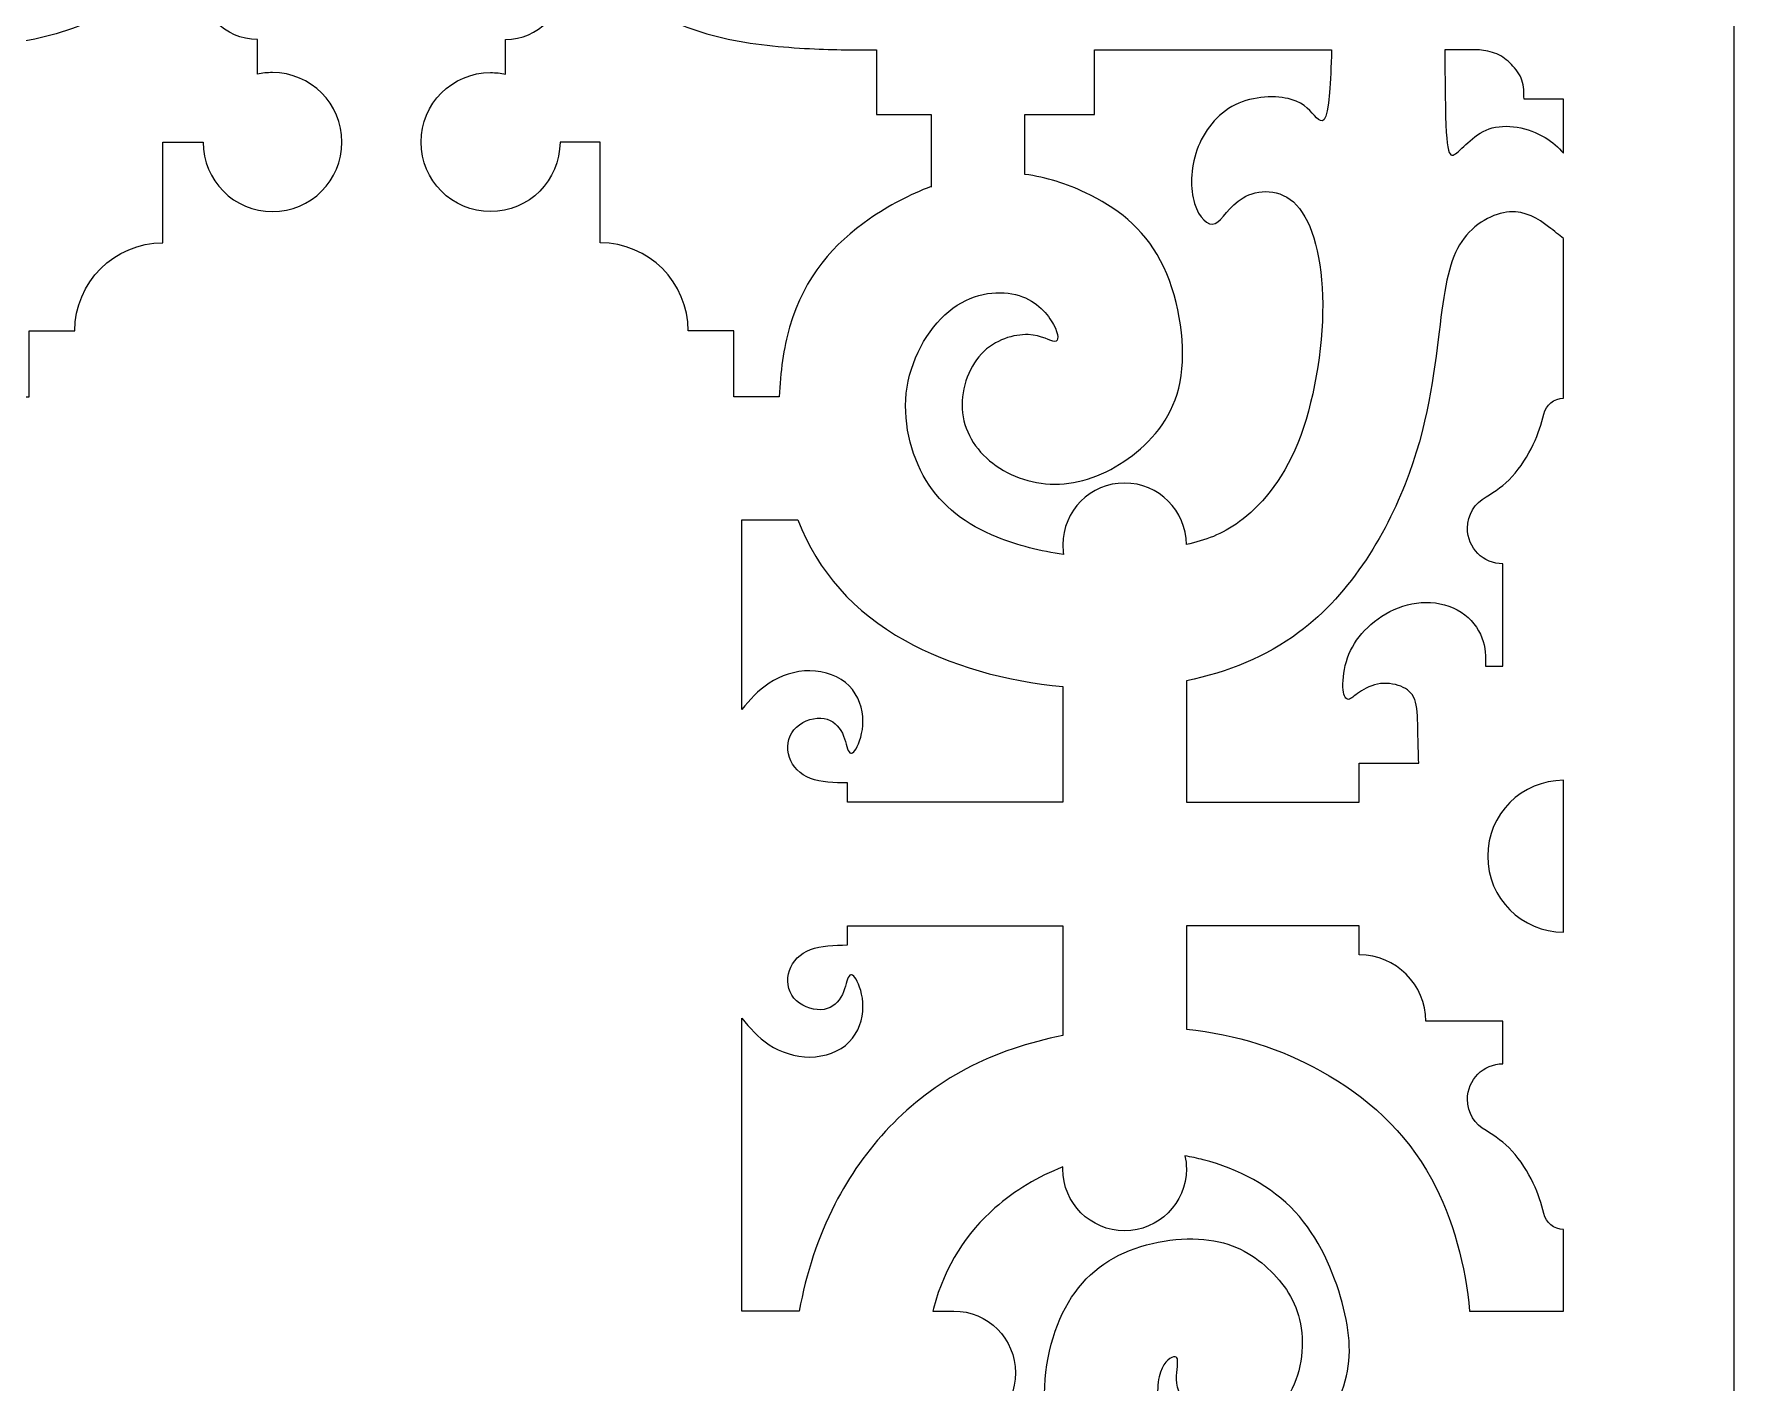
# Model space of a CAD drawing. Header units: millimetres. Extents: x -77 to 114, y -14 to 198.
# Drawn here: x -52.93 to -12.26, y 48.81 to 81.08 of the extents above; entities that cross this region are included whole.
import ezdxf

# ---------------------------------------------------------------- set-up
doc = ezdxf.new("R2010")
doc.units = ezdxf.units.MM
doc.header["$MEASUREMENT"] = 0
doc.layers.add('Default', color=7, linetype='Continuous')

msp = doc.modelspace()

# ---------------------------------------------------------------- linework, layer by layer
at = {"layer": 'Default', "lineweight": 9}
for points, knots in [([(-51.98, 3.963), (-51.98, 3.963), (-76.979, 3.963), (-76.979, 3.963), (-76.979, 3.963), (-76.979, 3.963), (-76.979, 96.287), (-76.979, 96.287), (-76.979, 96.287), (-76.979, 96.287), (-74.644, 96.287), (-74.644, 96.287), (-74.644, 96.287), (-73.848, 100.994), (-70.379, 104.808), (-65.763, 106.05), (-65.763, 106.05), (-65.763, 106.05), (-65.763, 109.359), (-65.763, 109.359), (-65.763, 109.359), (-65.763, 109.359), (-44.618, 109.359), (-44.618, 109.359), (-44.618, 109.359), (-44.618, 109.359), (-23.473, 109.359), (-23.473, 109.359), (-23.473, 109.359), (-23.473, 109.359), (-23.473, 106.05), (-23.473, 106.05), (-23.473, 106.05), (-18.857, 104.808), (-15.388, 100.994), (-14.593, 96.287), (-14.593, 96.287), (-14.593, 96.287), (-12.257, 96.287), (-12.257, 96.287), (-12.257, 96.287), (-12.257, 96.287), (-12.257, 3.963), (-12.257, 3.963), (-12.257, 3.963), (-12.257, 3.963), (-37.256, 3.963), (-37.256, 3.963), (-37.256, 3.963), (-37.256, 6.588), (-38.66, 9.015), (-40.937, 10.328), (-40.937, 10.328), (-42.076, 10.985), (-43.347, 11.313), (-44.618, 11.313), (-44.618, 11.313), (-45.889, 11.313), (-47.16, 10.985), (-48.299, 10.328), (-48.299, 10.328), (-50.576, 9.015), (-51.98, 6.588), (-51.98, 3.963)], [0, 0, 0, 0, 0.058824, 0.058824, 0.058824, 0.058824, 0.117647, 0.117647, 0.117647, 0.117647, 0.176471, 0.176471, 0.176471, 0.176471, 0.235294, 0.235294, 0.235294, 0.235294, 0.294118, 0.294118, 0.294118, 0.294118, 0.352941, 0.352941, 0.352941, 0.352941, 0.411765, 0.411765, 0.411765, 0.411765, 0.470588, 0.470588, 0.470588, 0.470588, 0.529412, 0.529412, 0.529412, 0.529412, 0.588235, 0.588235, 0.588235, 0.588235, 0.647059, 0.647059, 0.647059, 0.647059, 0.705882, 0.705882, 0.705882, 0.705882, 0.764706, 0.764706, 0.764706, 0.764706, 0.823529, 0.823529, 0.823529, 0.823529, 0.882353, 0.882353, 0.882353, 0.882353, 1, 1, 1, 1]), ([(-57.77, 77.417), (-57.77, 77.417), (-57.77, 79.153), (-57.77, 79.153), (-57.77, 79.153), (-57.77, 79.153), (-56.465, 79.153), (-56.465, 79.153), (-56.465, 79.153), (-56.465, 79.153), (-56.465, 80.696), (-56.465, 80.696), (-56.465, 80.696), (-55.975, 80.696), (-55.485, 80.696), (-54.859, 80.729), (-54.859, 80.729), (-54.232, 80.762), (-53.469, 80.829), (-52.782, 80.985), (-52.782, 80.985), (-52.095, 81.141), (-51.486, 81.388), (-50.904, 81.763), (-50.904, 81.763), (-50.322, 82.139), (-49.768, 82.644), (-49.379, 83.155), (-49.379, 83.155), (-48.989, 83.666), (-48.764, 84.183), (-48.66, 84.605), (-48.66, 84.605), (-48.555, 85.026), (-48.571, 85.353), (-48.586, 85.679), (-48.586, 85.679), (-48.586, 85.679), (-47.607, 85.679), (-47.607, 85.679), (-47.607, 85.679), (-47.607, 86.179), (-47.202, 86.584), (-46.702, 86.584), (-46.702, 86.584), (-46.202, 86.584), (-45.797, 86.179), (-45.797, 85.679), (-45.797, 85.679), (-45.797, 85.179), (-46.202, 84.774), (-46.702, 84.774), (-46.702, 84.774), (-46.702, 84.774), (-47.587, 84.774), (-47.587, 84.774), (-47.587, 84.774), (-47.587, 84.774), (-47.587, 83.757), (-47.587, 83.757), (-47.587, 83.757), (-48.363, 83.758), (-48.991, 83.13), (-48.991, 82.354), (-48.991, 82.354), (-48.991, 81.579), (-48.363, 80.951), (-47.587, 80.951), (-47.587, 80.951), (-47.587, 80.951), (-47.587, 80.117), (-47.587, 80.117), (-47.587, 80.117), (-47.471, 80.143), (-47.35, 80.156), (-47.227, 80.156), (-47.227, 80.156), (-46.309, 80.156), (-45.564, 79.412), (-45.564, 78.494), (-45.564, 78.494), (-45.564, 77.576), (-46.309, 76.831), (-47.227, 76.831), (-47.227, 76.831), (-48.145, 76.831), (-48.889, 77.576), (-48.889, 78.494), (-48.889, 78.494), (-48.889, 78.494), (-49.847, 78.494), (-49.847, 78.494), (-49.847, 78.494), (-49.847, 78.494), (-49.847, 76.084), (-49.847, 76.084), (-49.847, 76.084), (-51.011, 76.084), (-51.955, 75.139), (-51.955, 73.975), (-51.955, 73.975), (-51.955, 73.975), (-53.045, 73.975), (-53.045, 73.975), (-53.045, 73.975), (-53.045, 73.975), (-53.045, 72.398), (-53.045, 72.398), (-53.045, 72.398), (-53.045, 72.398), (-54.134, 72.398), (-54.134, 72.398), (-54.134, 72.398), (-54.156, 72.994), (-54.242, 73.566), (-54.384, 74.063), (-54.384, 74.063), (-54.737, 75.297), (-55.446, 76.067), (-56.289, 76.652), (-56.289, 76.652), (-56.754, 76.974), (-57.259, 77.24), (-57.77, 77.43), (-57.77, 77.43), (-57.774, 77.432), (-57.77, 77.413), (-57.77, 77.417)], [0, 0, 0, 0, 0.030303, 0.030303, 0.030303, 0.030303, 0.060606, 0.060606, 0.060606, 0.060606, 0.090909, 0.090909, 0.090909, 0.090909, 0.121212, 0.121212, 0.121212, 0.121212, 0.151515, 0.151515, 0.151515, 0.151515, 0.181818, 0.181818, 0.181818, 0.181818, 0.212121, 0.212121, 0.212121, 0.212121, 0.242424, 0.242424, 0.242424, 0.242424, 0.272727, 0.272727, 0.272727, 0.272727, 0.30303, 0.30303, 0.30303, 0.30303, 0.333333, 0.333333, 0.333333, 0.333333, 0.363636, 0.363636, 0.363636, 0.363636, 0.393939, 0.393939, 0.393939, 0.393939, 0.424242, 0.424242, 0.424242, 0.424242, 0.454545, 0.454545, 0.454545, 0.454545, 0.484848, 0.484848, 0.484848, 0.484848, 0.515152, 0.515152, 0.515152, 0.515152, 0.545455, 0.545455, 0.545455, 0.545455, 0.575758, 0.575758, 0.575758, 0.575758, 0.606061, 0.606061, 0.606061, 0.606061, 0.636364, 0.636364, 0.636364, 0.636364, 0.666667, 0.666667, 0.666667, 0.666667, 0.69697, 0.69697, 0.69697, 0.69697, 0.727273, 0.727273, 0.727273, 0.727273, 0.757576, 0.757576, 0.757576, 0.757576, 0.787879, 0.787879, 0.787879, 0.787879, 0.818182, 0.818182, 0.818182, 0.818182, 0.848485, 0.848485, 0.848485, 0.848485, 0.878788, 0.878788, 0.878788, 0.878788, 0.909091, 0.909091, 0.909091, 0.909091, 0.939394, 0.939394, 0.939394, 0.939394, 1, 1, 1, 1]), ([(-31.466, 77.417), (-31.466, 77.417), (-31.466, 79.153), (-31.466, 79.153), (-31.466, 79.153), (-31.466, 79.153), (-32.771, 79.153), (-32.771, 79.153), (-32.771, 79.153), (-32.771, 79.153), (-32.771, 80.696), (-32.771, 80.696), (-32.771, 80.696), (-33.261, 80.696), (-33.751, 80.696), (-34.378, 80.729), (-34.378, 80.729), (-35.004, 80.762), (-35.768, 80.829), (-36.454, 80.985), (-36.454, 80.985), (-37.141, 81.141), (-37.75, 81.388), (-38.332, 81.763), (-38.332, 81.763), (-38.914, 82.139), (-39.468, 82.644), (-39.858, 83.155), (-39.858, 83.155), (-40.247, 83.666), (-40.472, 84.183), (-40.576, 84.605), (-40.576, 84.605), (-40.681, 85.026), (-40.666, 85.353), (-40.65, 85.679), (-40.65, 85.679), (-40.65, 85.679), (-41.629, 85.679), (-41.629, 85.679), (-41.629, 85.679), (-41.629, 86.179), (-42.034, 86.584), (-42.534, 86.584), (-42.534, 86.584), (-43.034, 86.584), (-43.44, 86.179), (-43.44, 85.679), (-43.44, 85.679), (-43.44, 85.179), (-43.034, 84.774), (-42.534, 84.774), (-42.534, 84.774), (-42.534, 84.774), (-41.649, 84.774), (-41.649, 84.774), (-41.649, 84.774), (-41.649, 84.774), (-41.649, 83.757), (-41.649, 83.757), (-41.649, 83.757), (-40.874, 83.758), (-40.245, 83.13), (-40.245, 82.354), (-40.245, 82.354), (-40.245, 81.579), (-40.874, 80.951), (-41.649, 80.951), (-41.649, 80.951), (-41.649, 80.951), (-41.649, 80.117), (-41.649, 80.117), (-41.649, 80.117), (-41.765, 80.143), (-41.886, 80.156), (-42.01, 80.156), (-42.01, 80.156), (-42.928, 80.156), (-43.672, 79.412), (-43.672, 78.494), (-43.672, 78.494), (-43.672, 77.576), (-42.928, 76.831), (-42.01, 76.831), (-42.01, 76.831), (-41.091, 76.831), (-40.347, 77.576), (-40.347, 78.494), (-40.347, 78.494), (-40.347, 78.494), (-39.39, 78.494), (-39.39, 78.494), (-39.39, 78.494), (-39.39, 78.494), (-39.39, 76.084), (-39.39, 76.084), (-39.39, 76.084), (-38.225, 76.084), (-37.281, 75.139), (-37.281, 73.975), (-37.281, 73.975), (-37.281, 73.975), (-36.191, 73.975), (-36.191, 73.975), (-36.191, 73.975), (-36.191, 73.975), (-36.191, 72.398), (-36.191, 72.398), (-36.191, 72.398), (-36.191, 72.398), (-35.102, 72.398), (-35.102, 72.398), (-35.102, 72.398), (-35.08, 72.994), (-34.995, 73.566), (-34.853, 74.063), (-34.853, 74.063), (-34.499, 75.297), (-33.79, 76.067), (-32.947, 76.652), (-32.947, 76.652), (-32.483, 76.974), (-31.977, 77.24), (-31.466, 77.43), (-31.466, 77.43), (-31.462, 77.432), (-31.466, 77.413), (-31.466, 77.417)], [0, 0, 0, 0, 0.030303, 0.030303, 0.030303, 0.030303, 0.060606, 0.060606, 0.060606, 0.060606, 0.090909, 0.090909, 0.090909, 0.090909, 0.121212, 0.121212, 0.121212, 0.121212, 0.151515, 0.151515, 0.151515, 0.151515, 0.181818, 0.181818, 0.181818, 0.181818, 0.212121, 0.212121, 0.212121, 0.212121, 0.242424, 0.242424, 0.242424, 0.242424, 0.272727, 0.272727, 0.272727, 0.272727, 0.30303, 0.30303, 0.30303, 0.30303, 0.333333, 0.333333, 0.333333, 0.333333, 0.363636, 0.363636, 0.363636, 0.363636, 0.393939, 0.393939, 0.393939, 0.393939, 0.424242, 0.424242, 0.424242, 0.424242, 0.454545, 0.454545, 0.454545, 0.454545, 0.484848, 0.484848, 0.484848, 0.484848, 0.515152, 0.515152, 0.515152, 0.515152, 0.545455, 0.545455, 0.545455, 0.545455, 0.575758, 0.575758, 0.575758, 0.575758, 0.606061, 0.606061, 0.606061, 0.606061, 0.636364, 0.636364, 0.636364, 0.636364, 0.666667, 0.666667, 0.666667, 0.666667, 0.69697, 0.69697, 0.69697, 0.69697, 0.727273, 0.727273, 0.727273, 0.727273, 0.757576, 0.757576, 0.757576, 0.757576, 0.787879, 0.787879, 0.787879, 0.787879, 0.818182, 0.818182, 0.818182, 0.818182, 0.848485, 0.848485, 0.848485, 0.848485, 0.878788, 0.878788, 0.878788, 0.878788, 0.909091, 0.909091, 0.909091, 0.909091, 0.939394, 0.939394, 0.939394, 0.939394, 1, 1, 1, 1]), ([(-21.888, 80.696), (-21.888, 80.696), (-27.562, 80.696), (-27.562, 80.696), (-27.562, 80.696), (-27.562, 80.696), (-27.562, 79.153), (-27.562, 79.153), (-27.562, 79.153), (-27.562, 79.153), (-29.222, 79.153), (-29.222, 79.153), (-29.222, 79.153), (-29.222, 79.153), (-29.222, 77.721), (-29.222, 77.721), (-29.222, 77.721), (-28.708, 77.653), (-28.225, 77.493), (-27.775, 77.282), (-27.775, 77.282), (-27.043, 76.937), (-26.396, 76.452), (-25.977, 75.656), (-25.977, 75.656), (-25.559, 74.86), (-25.367, 73.752), (-25.486, 72.912), (-25.486, 72.912), (-25.604, 72.072), (-26.033, 71.5), (-26.553, 71.075), (-26.553, 71.075), (-27.073, 70.651), (-27.686, 70.372), (-28.285, 70.32), (-28.285, 70.32), (-28.883, 70.267), (-29.468, 70.439), (-29.912, 70.75), (-29.912, 70.75), (-30.355, 71.061), (-30.657, 71.511), (-30.716, 72.015), (-30.716, 72.015), (-30.774, 72.52), (-30.589, 73.081), (-30.266, 73.425), (-30.266, 73.425), (-29.943, 73.77), (-29.48, 73.9), (-29.148, 73.887), (-29.148, 73.887), (-28.816, 73.875), (-28.612, 73.721), (-28.511, 73.724), (-28.511, 73.724), (-28.409, 73.727), (-28.409, 73.887), (-28.538, 74.127), (-28.538, 74.127), (-28.668, 74.367), (-28.927, 74.688), (-29.364, 74.823), (-29.364, 74.823), (-29.801, 74.959), (-30.417, 74.909), (-30.946, 74.521), (-30.946, 74.521), (-31.475, 74.134), (-31.919, 73.407), (-32.042, 72.631), (-32.042, 72.631), (-32.165, 71.855), (-31.968, 71.03), (-31.586, 70.402), (-31.586, 70.402), (-31.205, 69.774), (-30.638, 69.343), (-29.887, 69.041), (-29.887, 69.041), (-29.404, 68.847), (-28.844, 68.707), (-28.298, 68.629), (-28.298, 68.629), (-28.309, 68.704), (-28.316, 68.781), (-28.316, 68.86), (-28.316, 68.86), (-28.316, 69.676), (-27.654, 70.337), (-26.838, 70.337), (-26.838, 70.337), (-26.023, 70.337), (-25.362, 69.678), (-25.36, 68.864), (-25.36, 68.864), (-24.898, 68.98), (-24.524, 69.094), (-24.09, 69.415), (-24.09, 69.415), (-23.619, 69.762), (-23.077, 70.353), (-22.695, 71.295), (-22.695, 71.295), (-22.314, 72.237), (-22.092, 73.53), (-22.098, 74.614), (-22.098, 74.614), (-22.104, 75.697), (-22.338, 76.572), (-22.726, 76.988), (-22.726, 76.988), (-23.114, 77.403), (-23.656, 77.36), (-24.001, 77.163), (-24.001, 77.163), (-24.346, 76.966), (-24.493, 76.615), (-24.672, 76.544), (-24.672, 76.544), (-24.85, 76.473), (-25.06, 76.683), (-25.165, 77.027), (-25.165, 77.027), (-25.269, 77.372), (-25.269, 77.853), (-25.109, 78.302), (-25.109, 78.302), (-24.949, 78.751), (-24.629, 79.17), (-24.192, 79.386), (-24.192, 79.386), (-23.755, 79.601), (-23.2, 79.613), (-22.855, 79.515), (-22.855, 79.515), (-22.511, 79.416), (-22.375, 79.207), (-22.246, 79.077), (-22.246, 79.077), (-22.117, 78.948), (-21.993, 78.899), (-21.932, 79.681), (-21.932, 79.681), (-21.911, 79.945), (-21.897, 80.302), (-21.888, 80.696)], [0, 0, 0, 0, 0.026316, 0.026316, 0.026316, 0.026316, 0.052632, 0.052632, 0.052632, 0.052632, 0.078947, 0.078947, 0.078947, 0.078947, 0.105263, 0.105263, 0.105263, 0.105263, 0.131579, 0.131579, 0.131579, 0.131579, 0.157895, 0.157895, 0.157895, 0.157895, 0.184211, 0.184211, 0.184211, 0.184211, 0.210526, 0.210526, 0.210526, 0.210526, 0.236842, 0.236842, 0.236842, 0.236842, 0.263158, 0.263158, 0.263158, 0.263158, 0.289474, 0.289474, 0.289474, 0.289474, 0.315789, 0.315789, 0.315789, 0.315789, 0.342105, 0.342105, 0.342105, 0.342105, 0.368421, 0.368421, 0.368421, 0.368421, 0.394737, 0.394737, 0.394737, 0.394737, 0.421053, 0.421053, 0.421053, 0.421053, 0.447368, 0.447368, 0.447368, 0.447368, 0.473684, 0.473684, 0.473684, 0.473684, 0.5, 0.5, 0.5, 0.5, 0.526316, 0.526316, 0.526316, 0.526316, 0.552632, 0.552632, 0.552632, 0.552632, 0.578947, 0.578947, 0.578947, 0.578947, 0.605263, 0.605263, 0.605263, 0.605263, 0.631579, 0.631579, 0.631579, 0.631579, 0.657895, 0.657895, 0.657895, 0.657895, 0.684211, 0.684211, 0.684211, 0.684211, 0.710526, 0.710526, 0.710526, 0.710526, 0.736842, 0.736842, 0.736842, 0.736842, 0.763158, 0.763158, 0.763158, 0.763158, 0.789474, 0.789474, 0.789474, 0.789474, 0.815789, 0.815789, 0.815789, 0.815789, 0.842105, 0.842105, 0.842105, 0.842105, 0.868421, 0.868421, 0.868421, 0.868421, 0.894737, 0.894737, 0.894737, 0.894737, 0.921053, 0.921053, 0.921053, 0.921053, 0.947368, 0.947368, 0.947368, 0.947368, 1, 1, 1, 1]), ([(-17.282, 79.523), (-17.282, 79.523), (-16.335, 79.523), (-16.335, 79.523), (-16.335, 79.523), (-16.335, 79.523), (-16.335, 78.227), (-16.335, 78.227), (-16.335, 78.227), (-16.458, 78.37), (-16.605, 78.498), (-16.775, 78.6), (-16.775, 78.6), (-17.179, 78.844), (-17.714, 78.948), (-18.117, 78.807), (-18.117, 78.807), (-18.521, 78.665), (-18.792, 78.277), (-18.952, 78.194), (-18.952, 78.194), (-19.112, 78.111), (-19.162, 78.333), (-19.174, 80.247), (-19.174, 80.247), (-19.174, 80.388), (-19.175, 80.538), (-19.176, 80.696), (-19.176, 80.696), (-19.176, 80.696), (-18.625, 80.696), (-18.625, 80.696), (-18.625, 80.696), (-18.544, 80.702), (-18.463, 80.708), (-18.344, 80.697), (-18.344, 80.697), (-18.225, 80.686), (-18.068, 80.658), (-17.934, 80.601), (-17.934, 80.601), (-17.8, 80.545), (-17.689, 80.458), (-17.584, 80.35), (-17.584, 80.35), (-17.48, 80.243), (-17.381, 80.113), (-17.332, 79.972), (-17.332, 79.972), (-17.283, 79.831), (-17.282, 79.676), (-17.282, 79.523)], [0, 0, 0, 0, 0.071429, 0.071429, 0.071429, 0.071429, 0.142857, 0.142857, 0.142857, 0.142857, 0.214286, 0.214286, 0.214286, 0.214286, 0.285714, 0.285714, 0.285714, 0.285714, 0.357143, 0.357143, 0.357143, 0.357143, 0.428571, 0.428571, 0.428571, 0.428571, 0.5, 0.5, 0.5, 0.5, 0.571429, 0.571429, 0.571429, 0.571429, 0.642857, 0.642857, 0.642857, 0.642857, 0.714286, 0.714286, 0.714286, 0.714286, 0.785714, 0.785714, 0.785714, 0.785714, 0.857143, 0.857143, 0.857143, 0.857143, 1, 1, 1, 1]), ([(-16.805, 71.988), (-16.871, 71.755), (-16.936, 71.521), (-17.06, 71.259), (-17.06, 71.259), (-17.183, 70.998), (-17.365, 70.708), (-17.563, 70.494), (-17.563, 70.494), (-17.761, 70.28), (-17.975, 70.142), (-18.189, 70.004), (-18.189, 70.004), (-18.455, 69.86), (-18.636, 69.579), (-18.636, 69.255), (-18.636, 69.255), (-18.636, 68.785), (-18.256, 68.405), (-17.786, 68.405), (-17.786, 68.405), (-17.786, 68.405), (-17.786, 65.958), (-17.786, 65.958), (-17.786, 65.958), (-17.786, 65.958), (-18.201, 65.958), (-18.201, 65.958), (-18.201, 65.958), (-18.201, 66.182), (-18.201, 66.408), (-18.287, 66.635), (-18.287, 66.635), (-18.374, 66.863), (-18.546, 67.094), (-18.785, 67.249), (-18.785, 67.249), (-19.023, 67.405), (-19.328, 67.485), (-19.628, 67.484), (-19.628, 67.484), (-19.929, 67.482), (-20.224, 67.399), (-20.489, 67.263), (-20.489, 67.263), (-20.754, 67.128), (-20.988, 66.94), (-21.165, 66.735), (-21.165, 66.735), (-21.342, 66.53), (-21.462, 66.309), (-21.533, 66.066), (-21.533, 66.066), (-21.603, 65.823), (-21.625, 65.558), (-21.61, 65.392), (-21.61, 65.392), (-21.594, 65.225), (-21.542, 65.157), (-21.48, 65.163), (-21.48, 65.163), (-21.419, 65.17), (-21.348, 65.25), (-21.22, 65.336), (-21.22, 65.336), (-21.093, 65.422), (-20.908, 65.515), (-20.716, 65.539), (-20.716, 65.539), (-20.523, 65.564), (-20.323, 65.521), (-20.174, 65.45), (-20.174, 65.45), (-20.024, 65.379), (-19.926, 65.28), (-19.876, 65.096), (-19.876, 65.096), (-19.827, 64.911), (-19.827, 64.64), (-19.822, 64.383), (-19.822, 64.383), (-19.818, 64.126), (-19.808, 63.883), (-19.799, 63.639), (-19.799, 63.639), (-19.799, 63.639), (-21.222, 63.639), (-21.222, 63.639), (-21.222, 63.639), (-21.222, 63.639), (-21.222, 62.705), (-21.222, 62.705), (-21.222, 62.705), (-21.222, 62.705), (-25.36, 62.705), (-25.36, 62.705), (-25.36, 62.705), (-25.36, 62.705), (-25.36, 65.607), (-25.36, 65.607), (-25.36, 65.607), (-24.371, 65.81), (-23.449, 66.184), (-22.674, 66.76), (-22.674, 66.76), (-21.402, 67.705), (-20.528, 69.195), (-20.029, 70.568), (-20.029, 70.568), (-19.531, 71.941), (-19.408, 73.198), (-19.291, 74.133), (-19.291, 74.133), (-19.174, 75.069), (-19.063, 75.685), (-18.773, 76.116), (-18.773, 76.116), (-18.482, 76.548), (-18.012, 76.795), (-17.628, 76.822), (-17.628, 76.822), (-17.243, 76.85), (-16.943, 76.658), (-16.692, 76.468), (-16.692, 76.468), (-16.558, 76.366), (-16.438, 76.264), (-16.335, 76.19), (-16.335, 76.19), (-16.335, 76.19), (-16.335, 72.367), (-16.335, 72.367), (-16.335, 72.367), (-16.566, 72.367), (-16.758, 72.205), (-16.805, 71.988)], [0, 0, 0, 0, 0.028571, 0.028571, 0.028571, 0.028571, 0.057143, 0.057143, 0.057143, 0.057143, 0.085714, 0.085714, 0.085714, 0.085714, 0.114286, 0.114286, 0.114286, 0.114286, 0.142857, 0.142857, 0.142857, 0.142857, 0.171429, 0.171429, 0.171429, 0.171429, 0.2, 0.2, 0.2, 0.2, 0.228571, 0.228571, 0.228571, 0.228571, 0.257143, 0.257143, 0.257143, 0.257143, 0.285714, 0.285714, 0.285714, 0.285714, 0.314286, 0.314286, 0.314286, 0.314286, 0.342857, 0.342857, 0.342857, 0.342857, 0.371429, 0.371429, 0.371429, 0.371429, 0.4, 0.4, 0.4, 0.4, 0.428571, 0.428571, 0.428571, 0.428571, 0.457143, 0.457143, 0.457143, 0.457143, 0.485714, 0.485714, 0.485714, 0.485714, 0.514286, 0.514286, 0.514286, 0.514286, 0.542857, 0.542857, 0.542857, 0.542857, 0.571429, 0.571429, 0.571429, 0.571429, 0.6, 0.6, 0.6, 0.6, 0.628571, 0.628571, 0.628571, 0.628571, 0.657143, 0.657143, 0.657143, 0.657143, 0.685714, 0.685714, 0.685714, 0.685714, 0.714286, 0.714286, 0.714286, 0.714286, 0.742857, 0.742857, 0.742857, 0.742857, 0.771429, 0.771429, 0.771429, 0.771429, 0.8, 0.8, 0.8, 0.8, 0.828571, 0.828571, 0.828571, 0.828571, 0.857143, 0.857143, 0.857143, 0.857143, 0.885714, 0.885714, 0.885714, 0.885714, 0.914286, 0.914286, 0.914286, 0.914286, 0.942857, 0.942857, 0.942857, 0.942857, 1, 1, 1, 1]), ([(-33.465, 63.165), (-33.465, 63.165), (-33.465, 62.705), (-33.465, 62.705), (-33.465, 62.705), (-33.465, 62.705), (-28.316, 62.705), (-28.316, 62.705), (-28.316, 62.705), (-28.316, 62.705), (-28.316, 65.468), (-28.316, 65.468), (-28.316, 65.468), (-29.688, 65.596), (-31.027, 65.977), (-32.091, 66.57), (-32.091, 66.57), (-33.317, 67.253), (-34.179, 68.218), (-34.655, 69.458), (-34.655, 69.458), (-34.655, 69.458), (-35.995, 69.458), (-35.995, 69.458), (-35.995, 69.458), (-35.995, 69.458), (-35.995, 64.92), (-35.995, 64.92), (-35.995, 64.92), (-35.805, 65.148), (-35.614, 65.376), (-35.343, 65.551), (-35.343, 65.551), (-35.072, 65.726), (-34.721, 65.85), (-34.367, 65.847), (-34.367, 65.847), (-34.013, 65.843), (-33.656, 65.714), (-33.428, 65.486), (-33.428, 65.486), (-33.201, 65.259), (-33.102, 64.932), (-33.099, 64.646), (-33.099, 64.646), (-33.096, 64.36), (-33.188, 64.114), (-33.265, 63.984), (-33.265, 63.984), (-33.342, 63.855), (-33.404, 63.842), (-33.45, 63.941), (-33.45, 63.941), (-33.496, 64.039), (-33.527, 64.249), (-33.626, 64.415), (-33.626, 64.415), (-33.724, 64.581), (-33.89, 64.704), (-34.109, 64.714), (-34.109, 64.714), (-34.327, 64.723), (-34.598, 64.618), (-34.749, 64.437), (-34.749, 64.437), (-34.9, 64.255), (-34.931, 63.996), (-34.857, 63.775), (-34.857, 63.775), (-34.783, 63.553), (-34.604, 63.368), (-34.355, 63.273), (-34.355, 63.273), (-34.106, 63.177), (-33.785, 63.171), (-33.465, 63.165)], [0, 0, 0, 0, 0.05, 0.05, 0.05, 0.05, 0.1, 0.1, 0.1, 0.1, 0.15, 0.15, 0.15, 0.15, 0.2, 0.2, 0.2, 0.2, 0.25, 0.25, 0.25, 0.25, 0.3, 0.3, 0.3, 0.3, 0.35, 0.35, 0.35, 0.35, 0.4, 0.4, 0.4, 0.4, 0.45, 0.45, 0.45, 0.45, 0.5, 0.5, 0.5, 0.5, 0.55, 0.55, 0.55, 0.55, 0.6, 0.6, 0.6, 0.6, 0.65, 0.65, 0.65, 0.65, 0.7, 0.7, 0.7, 0.7, 0.75, 0.75, 0.75, 0.75, 0.8, 0.8, 0.8, 0.8, 0.85, 0.85, 0.85, 0.85, 0.9, 0.9, 0.9, 0.9, 1, 1, 1, 1]), ([(-16.335, 59.597), (-17.338, 59.597), (-18.151, 60.41), (-18.151, 61.412), (-18.151, 61.412), (-18.151, 62.415), (-17.338, 63.227), (-16.335, 63.227), (-16.335, 63.227), (-16.335, 63.227), (-16.335, 59.597), (-16.335, 59.597)], [0, 0, 0, 0, 0.25, 0.25, 0.25, 0.25, 0.5, 0.5, 0.5, 0.5, 1, 1, 1, 1]), ([(-35.995, 57.534), (-35.995, 57.534), (-35.995, 50.533), (-35.995, 50.533), (-35.995, 50.533), (-35.995, 50.533), (-34.624, 50.533), (-34.624, 50.533), (-34.624, 50.533), (-34.457, 51.432), (-34.18, 52.293), (-33.771, 53.09), (-33.771, 53.09), (-33.083, 54.43), (-32.017, 55.594), (-30.626, 56.326), (-30.626, 56.326), (-29.917, 56.699), (-29.122, 56.961), (-28.316, 57.122), (-28.316, 57.122), (-28.316, 57.122), (-28.316, 59.749), (-28.316, 59.749), (-28.316, 59.749), (-28.316, 59.749), (-33.465, 59.749), (-33.465, 59.749), (-33.465, 59.749), (-33.465, 59.749), (-33.465, 59.289), (-33.465, 59.289), (-33.465, 59.289), (-33.785, 59.283), (-34.106, 59.277), (-34.355, 59.182), (-34.355, 59.182), (-34.604, 59.086), (-34.783, 58.901), (-34.857, 58.68), (-34.857, 58.68), (-34.931, 58.458), (-34.9, 58.199), (-34.749, 58.018), (-34.749, 58.018), (-34.598, 57.836), (-34.327, 57.731), (-34.109, 57.74), (-34.109, 57.74), (-33.89, 57.75), (-33.724, 57.873), (-33.626, 58.039), (-33.626, 58.039), (-33.527, 58.205), (-33.496, 58.415), (-33.45, 58.513), (-33.45, 58.513), (-33.404, 58.612), (-33.342, 58.599), (-33.265, 58.47), (-33.265, 58.47), (-33.188, 58.341), (-33.096, 58.095), (-33.099, 57.808), (-33.099, 57.808), (-33.102, 57.522), (-33.201, 57.196), (-33.428, 56.968), (-33.428, 56.968), (-33.656, 56.74), (-34.013, 56.611), (-34.367, 56.608), (-34.367, 56.608), (-34.721, 56.605), (-35.072, 56.728), (-35.343, 56.903), (-35.343, 56.903), (-35.614, 57.079), (-35.805, 57.307), (-35.995, 57.534)], [0, 0, 0, 0, 0.047619, 0.047619, 0.047619, 0.047619, 0.095238, 0.095238, 0.095238, 0.095238, 0.142857, 0.142857, 0.142857, 0.142857, 0.190476, 0.190476, 0.190476, 0.190476, 0.238095, 0.238095, 0.238095, 0.238095, 0.285714, 0.285714, 0.285714, 0.285714, 0.333333, 0.333333, 0.333333, 0.333333, 0.380952, 0.380952, 0.380952, 0.380952, 0.428571, 0.428571, 0.428571, 0.428571, 0.47619, 0.47619, 0.47619, 0.47619, 0.52381, 0.52381, 0.52381, 0.52381, 0.571429, 0.571429, 0.571429, 0.571429, 0.619048, 0.619048, 0.619048, 0.619048, 0.666667, 0.666667, 0.666667, 0.666667, 0.714286, 0.714286, 0.714286, 0.714286, 0.761905, 0.761905, 0.761905, 0.761905, 0.809524, 0.809524, 0.809524, 0.809524, 0.857143, 0.857143, 0.857143, 0.857143, 0.904762, 0.904762, 0.904762, 0.904762, 1, 1, 1, 1]), ([(-16.805, 52.864), (-16.758, 52.647), (-16.566, 52.485), (-16.335, 52.485), (-16.335, 52.485), (-16.335, 52.485), (-16.335, 50.533), (-16.335, 50.533), (-16.335, 50.533), (-16.335, 50.533), (-18.584, 50.533), (-18.584, 50.533), (-18.584, 50.533), (-18.674, 51.584), (-18.978, 52.745), (-19.494, 53.693), (-19.494, 53.693), (-20.117, 54.835), (-21.047, 55.667), (-22.149, 56.277), (-22.149, 56.277), (-23.085, 56.795), (-24.146, 57.153), (-25.36, 57.275), (-25.36, 57.275), (-25.36, 57.275), (-25.36, 59.749), (-25.36, 59.749), (-25.36, 59.749), (-25.36, 59.749), (-21.222, 59.749), (-21.222, 59.749), (-21.222, 59.749), (-21.222, 59.749), (-21.222, 59.052), (-21.222, 59.052), (-21.222, 59.052), (-20.344, 59.052), (-19.633, 58.341), (-19.633, 57.463), (-19.633, 57.463), (-19.633, 57.463), (-17.786, 57.463), (-17.786, 57.463), (-17.786, 57.463), (-17.786, 57.463), (-17.786, 56.447), (-17.786, 56.447), (-17.786, 56.447), (-18.256, 56.447), (-18.636, 56.067), (-18.636, 55.597), (-18.636, 55.597), (-18.636, 55.273), (-18.455, 54.992), (-18.189, 54.848), (-18.189, 54.848), (-17.975, 54.71), (-17.761, 54.572), (-17.563, 54.358), (-17.563, 54.358), (-17.365, 54.144), (-17.183, 53.854), (-17.06, 53.593), (-17.06, 53.593), (-16.936, 53.331), (-16.871, 53.097), (-16.805, 52.864)], [0, 0, 0, 0, 0.055556, 0.055556, 0.055556, 0.055556, 0.111111, 0.111111, 0.111111, 0.111111, 0.166667, 0.166667, 0.166667, 0.166667, 0.222222, 0.222222, 0.222222, 0.222222, 0.277778, 0.277778, 0.277778, 0.277778, 0.333333, 0.333333, 0.333333, 0.333333, 0.388889, 0.388889, 0.388889, 0.388889, 0.444444, 0.444444, 0.444444, 0.444444, 0.5, 0.5, 0.5, 0.5, 0.555556, 0.555556, 0.555556, 0.555556, 0.611111, 0.611111, 0.611111, 0.611111, 0.666667, 0.666667, 0.666667, 0.666667, 0.722222, 0.722222, 0.722222, 0.722222, 0.777778, 0.777778, 0.777778, 0.777778, 0.833333, 0.833333, 0.833333, 0.833333, 0.888889, 0.888889, 0.888889, 0.888889, 1, 1, 1, 1]), ([(-31.667, 47.577), (-31.667, 47.577), (-30.927, 47.577), (-30.927, 47.577), (-30.927, 47.577), (-30.111, 47.577), (-29.449, 48.239), (-29.449, 49.055), (-29.449, 49.055), (-29.449, 49.871), (-30.111, 50.533), (-30.927, 50.533), (-30.927, 50.533), (-30.927, 50.533), (-31.43, 50.533), (-31.43, 50.533), (-31.43, 50.533), (-31.425, 50.553), (-31.419, 50.573), (-31.414, 50.593), (-31.414, 50.593), (-31.13, 51.643), (-30.612, 52.407), (-29.94, 52.998), (-29.94, 52.998), (-29.463, 53.417), (-28.907, 53.751), (-28.315, 53.979), (-28.315, 53.979), (-28.315, 53.962), (-28.316, 53.946), (-28.316, 53.93), (-28.316, 53.93), (-28.316, 53.114), (-27.654, 52.452), (-26.838, 52.452), (-26.838, 52.452), (-26.022, 52.452), (-25.36, 53.114), (-25.36, 53.93), (-25.36, 53.93), (-25.36, 54.038), (-25.372, 54.144), (-25.394, 54.245), (-25.394, 54.245), (-25.246, 54.219), (-25.1, 54.187), (-24.955, 54.149), (-24.955, 54.149), (-24.112, 53.931), (-23.329, 53.525), (-22.76, 52.909), (-22.76, 52.909), (-22.19, 52.294), (-21.833, 51.468), (-21.633, 50.736), (-21.633, 50.736), (-21.433, 50.003), (-21.39, 49.363), (-21.593, 48.747), (-21.593, 48.747), (-21.796, 48.132), (-22.246, 47.54), (-22.809, 47.205), (-22.809, 47.205), (-23.372, 46.87), (-24.05, 46.789), (-24.619, 46.94), (-24.619, 46.94), (-25.189, 47.091), (-25.651, 47.473), (-25.872, 47.897), (-25.872, 47.897), (-26.094, 48.322), (-26.075, 48.79), (-25.98, 49.071), (-25.98, 49.071), (-25.885, 49.351), (-25.712, 49.443), (-25.632, 49.437), (-25.632, 49.437), (-25.552, 49.431), (-25.564, 49.326), (-25.583, 49.138), (-25.583, 49.138), (-25.601, 48.95), (-25.626, 48.68), (-25.442, 48.412), (-25.442, 48.412), (-25.257, 48.144), (-24.863, 47.879), (-24.383, 47.836), (-24.383, 47.836), (-23.902, 47.793), (-23.335, 47.971), (-22.994, 48.411), (-22.994, 48.411), (-22.652, 48.851), (-22.535, 49.553), (-22.614, 50.121), (-22.614, 50.121), (-22.693, 50.689), (-22.969, 51.123), (-23.338, 51.486), (-23.338, 51.486), (-23.708, 51.85), (-24.171, 52.143), (-24.822, 52.231), (-24.822, 52.231), (-25.472, 52.319), (-26.309, 52.201), (-26.977, 51.866), (-26.977, 51.866), (-27.645, 51.53), (-28.144, 50.976), (-28.446, 50.197), (-28.446, 50.197), (-28.748, 49.419), (-28.853, 48.415), (-28.64, 47.504), (-28.64, 47.504), (-28.428, 46.592), (-27.898, 45.773), (-27.194, 45.2), (-27.194, 45.2), (-26.922, 44.943), (-26.65, 44.686), (-26.296, 44.343), (-26.296, 44.343), (-25.941, 43.999), (-25.504, 43.567), (-25.211, 43.081), (-25.211, 43.081), (-24.919, 42.595), (-24.771, 42.053), (-24.697, 41.646), (-24.697, 41.646), (-24.624, 41.24), (-24.623, 40.969), (-24.623, 40.699), (-24.623, 40.699), (-24.623, 40.699), (-24.623, 39.577), (-24.623, 39.577), (-24.623, 39.577), (-25.457, 39.58), (-26.3, 39.758), (-27.076, 40.115), (-27.076, 40.115), (-27.972, 40.527), (-28.779, 41.18), (-29.4, 41.836), (-29.4, 41.836), (-30.022, 42.491), (-30.46, 43.15), (-30.828, 43.99), (-30.828, 43.99), (-31.197, 44.83), (-31.498, 45.851), (-31.622, 47.029), (-31.622, 47.029), (-31.641, 47.208), (-31.657, 47.392), (-31.667, 47.577)], [0, 0, 0, 0, 0.02381, 0.02381, 0.02381, 0.02381, 0.047619, 0.047619, 0.047619, 0.047619, 0.071429, 0.071429, 0.071429, 0.071429, 0.095238, 0.095238, 0.095238, 0.095238, 0.119048, 0.119048, 0.119048, 0.119048, 0.142857, 0.142857, 0.142857, 0.142857, 0.166667, 0.166667, 0.166667, 0.166667, 0.190476, 0.190476, 0.190476, 0.190476, 0.214286, 0.214286, 0.214286, 0.214286, 0.238095, 0.238095, 0.238095, 0.238095, 0.261905, 0.261905, 0.261905, 0.261905, 0.285714, 0.285714, 0.285714, 0.285714, 0.309524, 0.309524, 0.309524, 0.309524, 0.333333, 0.333333, 0.333333, 0.333333, 0.357143, 0.357143, 0.357143, 0.357143, 0.380952, 0.380952, 0.380952, 0.380952, 0.404762, 0.404762, 0.404762, 0.404762, 0.428571, 0.428571, 0.428571, 0.428571, 0.452381, 0.452381, 0.452381, 0.452381, 0.47619, 0.47619, 0.47619, 0.47619, 0.5, 0.5, 0.5, 0.5, 0.52381, 0.52381, 0.52381, 0.52381, 0.547619, 0.547619, 0.547619, 0.547619, 0.571429, 0.571429, 0.571429, 0.571429, 0.595238, 0.595238, 0.595238, 0.595238, 0.619048, 0.619048, 0.619048, 0.619048, 0.642857, 0.642857, 0.642857, 0.642857, 0.666667, 0.666667, 0.666667, 0.666667, 0.690476, 0.690476, 0.690476, 0.690476, 0.714286, 0.714286, 0.714286, 0.714286, 0.738095, 0.738095, 0.738095, 0.738095, 0.761905, 0.761905, 0.761905, 0.761905, 0.785714, 0.785714, 0.785714, 0.785714, 0.809524, 0.809524, 0.809524, 0.809524, 0.833333, 0.833333, 0.833333, 0.833333, 0.857143, 0.857143, 0.857143, 0.857143, 0.880952, 0.880952, 0.880952, 0.880952, 0.904762, 0.904762, 0.904762, 0.904762, 0.928571, 0.928571, 0.928571, 0.928571, 0.952381, 0.952381, 0.952381, 0.952381, 1, 1, 1, 1])]:
    msp.add_open_spline(points, degree=3, knots=knots, dxfattribs=at)

doc.saveas('drawing.dxf')
